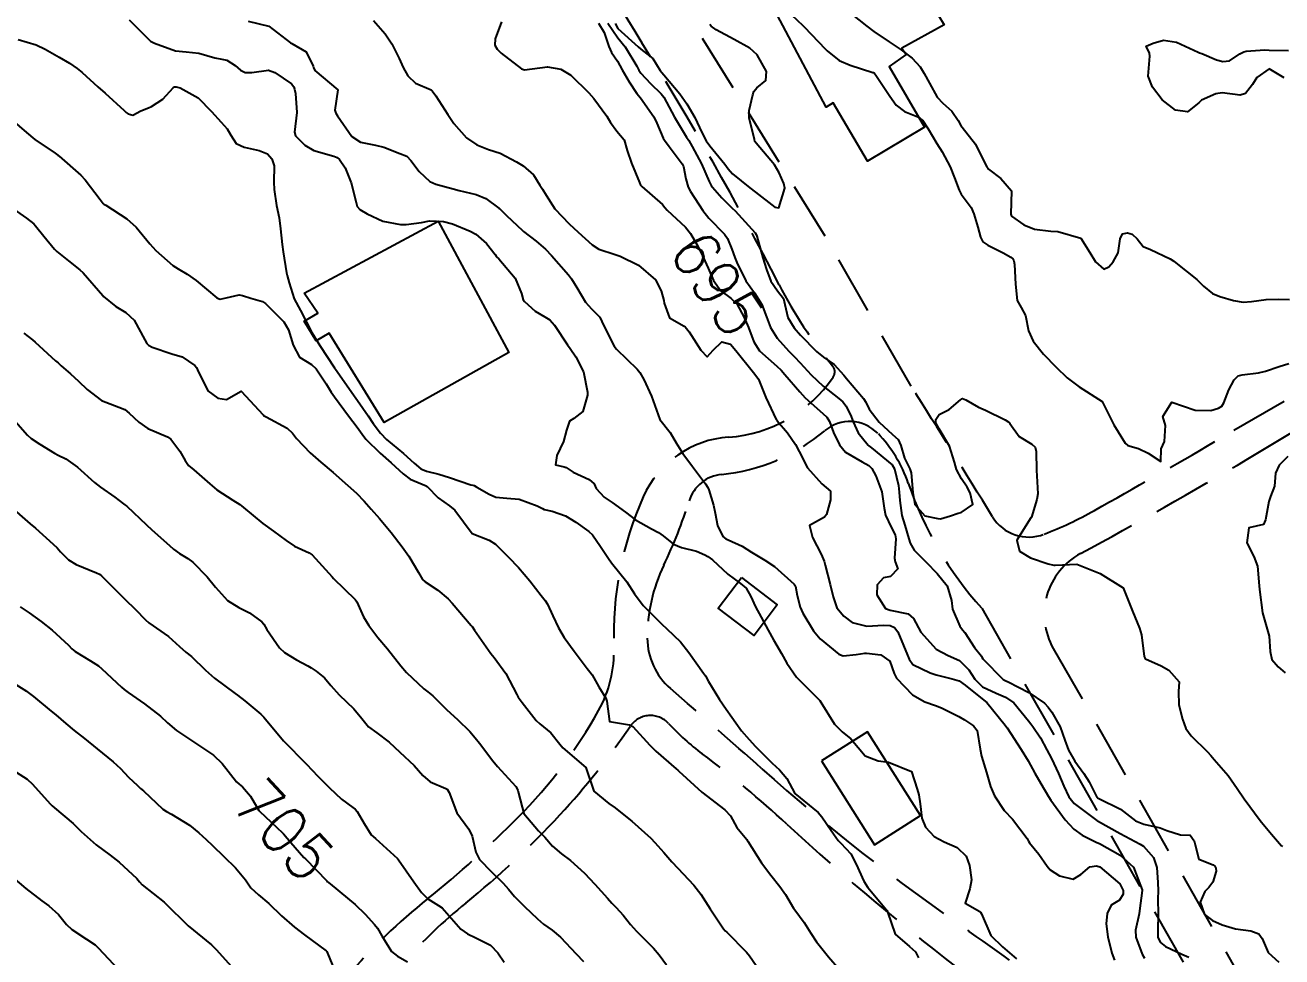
# Model space of a CAD drawing. Header units: metres. Extents: x 298520 to 308411, y 7433745 to 7450750.
# Drawn here: x 301546.9 to 301654.9, y 7442769.8 to 7442849.9 of the extents above; entities that cross this region are included whole.
import ezdxf
from ezdxf.enums import TextEntityAlignment as Align

# ---------------------------------------------------------------- set-up
doc = ezdxf.new("R2010")
doc.units = ezdxf.units.M
doc.header["$LTSCALE"] = 10
doc.linetypes.add('DASHED', pattern=[0.75, 0.5, -0.25])
for name, color, linetype in [('Cotas', 45, 'Continuous'), ('Curvas de Nivel 1m', 11, 'Continuous'), ('Curvas de Nivel 5m', 15, 'Continuous'), ('Edificações', 30, 'Continuous'), ('Vias Secundárias', 230, 'DASHED')]:
    doc.layers.add(name, color=color, linetype=linetype)
doc.styles.add('Style-STANDARD', font='STANDARD.shx')

msp = doc.modelspace()

# ---------------------------------------------------------------- linework, layer by layer
at = {"layer": 'Curvas de Nivel 1m', "flags": 128}
for points, elevation in [([(301555.82, 7442850.34), (301557.65, 7442848.53), (301557.8, 7442848.42), (301557.99, 7442848.34), (301559.79, 7442847.7), (301560.7, 7442847.59), (301561.79, 7442847.48), (301563.16, 7442847.09), (301563.78, 7442846.96), (301564.21, 7442846.88), (301564.93, 7442846.44), (301565.38, 7442846.04), (301565.77, 7442845.82), (301566.35, 7442845.84), (301567.77, 7442846.02), (301568.34, 7442845.84), (301569.76, 7442844.86), (301569.95, 7442844.58), (301570.02, 7442844.39), (301570.11, 7442844.02), (301570.23, 7442842.38), (301570.03, 7442840.71), (301570.11, 7442840.38), (301570.91, 7442839.59), (301571.69, 7442839.12), (301573.4, 7442838.63), (301573.68, 7442838.51), (301573.88, 7442838.34), (301574.36, 7442837.64), (301574.89, 7442836.33), (301575.31, 7442834.65), (301575.4, 7442834.32), (301575.63, 7442834.06), (301576.25, 7442833.68), (301577.61, 7442833.06), (301579.12, 7442832.76), (301579.61, 7442832.75), (301580.92, 7442832.94), (301581.62, 7442833.08), (301582.81, 7442833.03), (301583.61, 7442832.82), (301585.12, 7442832.2), (301585.6, 7442831.93), (301586.53, 7442831.12), (301587.25, 7442830.17), (301587.39, 7442829.98), (301587.58, 7442829.8), (301588.97, 7442828.16), (301589.54, 7442826.83), (301589.68, 7442826.3), (301589.77, 7442826.15), (301590.69, 7442825.3), (301591.52, 7442824.84), (301591.96, 7442824.57), (301592.37, 7442824.12), (301593.49, 7442822.43), (301593.7, 7442822.1), (301594.19, 7442821.38), (301594.86, 7442820.09), (301595.19, 7442818.34), (301595.19, 7442818.08), (301594.81, 7442816.7), (301594.03, 7442816.09), (301593.64, 7442815.86), (301593.4, 7442815.1), (301593.14, 7442814.1), (301592.57, 7442812.92), (301592.46, 7442812.11), (301593.18, 7442811.93), (301593.36, 7442811.87), (301593.97, 7442811.48), (301595.35, 7442810.84), (301595.76, 7442810.48), (301595.95, 7442810.07), (301596.62, 7442809.34), (301597.33, 7442808.86), (301598.46, 7442808.04), (301599.31, 7442807.37), (301600.71, 7442806.61), (301601.3, 7442806.3), (301601.7, 7442806), (301602.59, 7442805.29), (301603.28, 7442805.01), (301604.57, 7442804.68), (301605.28, 7442804.38), (301605.55, 7442804.23), (301605.93, 7442803.95), (301607.25, 7442802.7), (301608.36, 7442801.92), (301608.84, 7442801.51), (301609.23, 7442800.8), (301609.65, 7442799.91), (301610.12, 7442799), (301610.72, 7442797.89), (301611.19, 7442797.08), (301611.86, 7442795.88), (301612.34, 7442795.05), (301613.15, 7442793.86), (301615.12, 7442791.91), (301615.17, 7442791.84), (301615.25, 7442791.71), (301616.42, 7442789.83), (301617.1, 7442789.15), (301617.83, 7442788.55), (301618.45, 7442787.8), (301619.07, 7442787.11), (301620.18, 7442786.67), (301621.06, 7442786.54), (301623.05, 7442785.74), (301623.54, 7442784.24), (301623.68, 7442783.74), (301623.78, 7442782.98), (301623.92, 7442781.74), (301624.24, 7442780.98), (301624.99, 7442780.16), (301625.86, 7442779.71), (301626.98, 7442779.23), (301627.74, 7442778.46), (301628.02, 7442777.68), (301628.19, 7442776.44), (301628.05, 7442775.68), (301627.65, 7442774.42), (301628.91, 7442773.72), (301628.99, 7442773.67), (301629.05, 7442773.53), (301629.86, 7442771.66), (301630.87, 7442770.68), (301632.06, 7442769.64)], 698), ([(301566.02, 7442850.23), (301567.81, 7442849.81), (301569.67, 7442848.39), (301569.79, 7442848.32), (301571.01, 7442847.59), (301571.63, 7442846.36), (301571.66, 7442846.25), (301571.77, 7442846.01), (301573.75, 7442844.34), (301573.48, 7442842.59), (301573.58, 7442842.34), (301573.72, 7442842.11), (301574.94, 7442840.33), (301575.7, 7442839.84), (301576.98, 7442839.59), (301577.69, 7442839.4), (301579.08, 7442838.87), (301579.68, 7442838.64), (301580.02, 7442838.26), (301580.74, 7442837.33), (301581.66, 7442836.46), (301582.15, 7442836.24), (301583.65, 7442835.83), (301584.17, 7442835.69), (301585.64, 7442835.33), (301586.45, 7442835), (301587.58, 7442834.17), (301587.63, 7442834.13), (301588.24, 7442833.54), (301589.6, 7442832.24), (301589.71, 7442832.15), (301590.78, 7442831.32), (301591.59, 7442830.64), (301592.11, 7442830.11), (301593.56, 7442828.44), (301593.82, 7442828.1), (301594.28, 7442827.36), (301595.03, 7442826.09), (301595.53, 7442825.52), (301596.26, 7442824.81), (301596.59, 7442824.06), (301597.49, 7442822.31), (301597.7, 7442822.05), (301599.47, 7442820.32), (301599.69, 7442820.03), (301600.03, 7442819.45), (301600.7, 7442818.02), (301601.41, 7442816.01), (301602.3, 7442814.89), (301602.83, 7442813.99), (301603.38, 7442813.09), (301604.23, 7442811.97), (301605.35, 7442810.47), (301605.55, 7442810.16), (301605.64, 7442809.96), (301606.03, 7442808.65), (301606.17, 7442807.95), (301606.37, 7442806.88), (301606.82, 7442805.94), (301607.1, 7442805.74), (301607.29, 7442805.66), (301608.49, 7442805.13), (301609.28, 7442804.6), (301610.44, 7442803.9), (301611.27, 7442803.38), (301612.97, 7442801.86), (301613.07, 7442801.69), (301613.23, 7442800.87), (301613.49, 7442799.86), (301613.71, 7442799.37), (301614.61, 7442797.85), (301615.19, 7442797.15), (301616.8, 7442795.82), (301617.17, 7442795.69), (301618.29, 7442795.8), (301619.04, 7442795.93), (301619.17, 7442795.93), (301620.4, 7442795.78), (301621.17, 7442795.22), (301621.55, 7442794.16), (301621.75, 7442793.76), (301623.13, 7442792.33), (301624.19, 7442791.73), (301625.12, 7442791.41), (301625.63, 7442791.21), (301627.11, 7442790.49), (301627.61, 7442790.19), (301628.38, 7442789.68), (301628.69, 7442789.27), (301628.94, 7442787.67), (301629.07, 7442787.07), (301629.49, 7442785.67), (301629.84, 7442784.46), (301630.17, 7442783.66), (301631.01, 7442782.41), (301631.73, 7442781.64), (301632.99, 7442779.98), (301633.1, 7442779.75), (301633.18, 7442779.63), (301634, 7442778.65), (301634.71, 7442777.6), (301634.96, 7442777.3), (301635.77, 7442776.77), (301636.95, 7442776.5), (301637.61, 7442776.91), (301638.37, 7442777.56), (301638.96, 7442777.63), (301639.24, 7442777.55), (301640.94, 7442776.09), (301641.23, 7442775.53), (301641.23, 7442775.22), (301640.92, 7442774.69), (301640.2, 7442774.26), (301639.86, 7442773.54), (301639.77, 7442772.67), (301639.91, 7442771.54), (301640.26, 7442770.14), (301640.5, 7442769.53)], 697), ([(301576.81, 7442850.3), (301577.81, 7442849.14), (301578.38, 7442848.28), (301579.02, 7442847.04), (301579.37, 7442846.27), (301579.77, 7442845.55), (301580.42, 7442844.92), (301581.75, 7442844.33), (301581.86, 7442844.24), (301582.16, 7442843.83), (301583.2, 7442842.23), (301583.72, 7442841.45), (301584.81, 7442840.21), (301585.69, 7442839.6), (301586.68, 7442839.2), (301587.68, 7442838.9), (301589.11, 7442838.16), (301589.67, 7442837.8), (301590.55, 7442837.02), (301591.11, 7442836.13), (301591.32, 7442835.79), (301591.64, 7442835.27), (301592.4, 7442834.11), (301593.61, 7442832.81), (301594.41, 7442832.09), (301595.59, 7442831.01), (301596.16, 7442830.64), (301597.58, 7442830.19), (301598.01, 7442830.05), (301599.57, 7442829.28), (301601.03, 7442828.02), (301601.54, 7442827.07), (301601.76, 7442826.23), (301601.79, 7442826.01), (301602.26, 7442824.74), (301603.51, 7442824.02), (301603.6, 7442823.98), (301603.94, 7442823.54), (301604.95, 7442821.97), (301605.48, 7442821.39), (301606, 7442821.95), (301606.75, 7442822.69), (301607.49, 7442822.47), (301607.94, 7442821.93), (301609.46, 7442820.04), (301609.58, 7442819.91), (301609.89, 7442819.48), (301610.52, 7442817.9), (301611.41, 7442816), (301611.46, 7442815.94), (301611.49, 7442815.89), (301612.39, 7442814.86), (301613.08, 7442813.86), (301613.38, 7442813.26), (301614.11, 7442811.85), (301615.35, 7442810.48), (301616.07, 7442809.83), (301616.07, 7442809.1), (301615.74, 7442807.84), (301615.56, 7442807.6), (301615.32, 7442807.46), (301614.27, 7442806.89), (301614.53, 7442805.85), (301615.28, 7442804.42), (301615.53, 7442803.84), (301615.63, 7442803.47), (301616.05, 7442801.83), (301616.31, 7442800.75), (301616.64, 7442799.83), (301617.22, 7442799.09), (301617.96, 7442798.56), (301619.21, 7442798.25), (301620.64, 7442798.34), (301621.21, 7442798.29), (301621.58, 7442798.14), (301621.88, 7442797.76), (301622.36, 7442796.58), (301622.7, 7442795.75), (301622.84, 7442795.41), (301623.17, 7442794.96), (301624.66, 7442794.22), (301625.16, 7442794.06), (301626.53, 7442793.71), (301627.15, 7442793.53), (301627.67, 7442793.17), (301629.13, 7442792), (301629.52, 7442791.67), (301631.1, 7442789.72), (301631.15, 7442789.65), (301631.26, 7442789.49), (301632.47, 7442787.64), (301633.07, 7442786.66), (301633.65, 7442785.62), (301634.15, 7442784.71), (301634.82, 7442783.6), (301635.03, 7442783.29), (301636.24, 7442781.59), (301636.99, 7442780.78), (301637.71, 7442780.29), (301638.98, 7442779.66), (301639.2, 7442779.55), (301640.97, 7442778.55), (301642.12, 7442777.52), (301642.86, 7442775.59), (301642.86, 7442775.51), (301642.65, 7442773.78), (301642.6, 7442773.51), (301642.3, 7442772.11), (301642.33, 7442771.52), (301642.87, 7442770.04), (301643.08, 7442769.72)], 696), ([(301612.73, 7442850.78), (301613.71, 7442849.86), (301613.82, 7442849.76), (301615.64, 7442847.84), (301615.79, 7442847.69), (301616.83, 7442846.87), (301617.78, 7442846.45), (301619.72, 7442845.84), (301619.77, 7442845.83), (301619.85, 7442845.79), (301620.05, 7442845.51), (301621.19, 7442843.78), (301621.74, 7442843.03), (301622.44, 7442842.47), (301623.73, 7442841.97), (301624, 7442841.74), (301624.47, 7442840.98), (301625.21, 7442839.72), (301625.69, 7442839), (301626.37, 7442837.71), (301626.74, 7442836.78), (301627.15, 7442835.7), (301627.31, 7442835.36), (301627.65, 7442834.9), (301628.16, 7442834.21), (301628.41, 7442833.68), (301628.76, 7442832.53), (301628.98, 7442831.68), (301629.19, 7442831.26), (301629.6, 7442830.99), (301630.91, 7442830.34), (301631.59, 7442829.96), (301631.76, 7442829.82), (301631.84, 7442829.65), (301631.89, 7442829.33), (301631.98, 7442827.64), (301632.14, 7442826.24), (301632.46, 7442825.64), (301632.85, 7442824.95), (301633.09, 7442823.63), (301633.5, 7442822.73), (301634.4, 7442821.61), (301635.47, 7442820.49), (301636.42, 7442819.59), (301637.45, 7442818.82), (301639.43, 7442817.55), (301640.45, 7442815.54), (301641.4, 7442813.97), (301641.64, 7442813.77), (301642.55, 7442813.51), (301643.39, 7442813.11), (301644.47, 7442812.4), (301644.51, 7442813.49), (301644.79, 7442814.1), (301644.87, 7442815.49), (301644.65, 7442816.25), (301645.43, 7442817.48), (301647.43, 7442816.8), (301648.77, 7442816.78), (301649.43, 7442816.97), (301649.71, 7442817.14), (301649.9, 7442817.43), (301650.33, 7442818.54), (301650.78, 7442819.42), (301651.12, 7442819.76), (301651.47, 7442819.85), (301652.86, 7442820), (301653.47, 7442820.15), (301654.66, 7442820.56), (301655.48, 7442820.81)], 692), ([(301617.83, 7442850.9), (301619.2, 7442849.8), (301619.82, 7442849.34), (301621.13, 7442848.45), (301621.8, 7442847.99), (301622.16, 7442847.76), (301623.11, 7442847.07), (301623.78, 7442846.31), (301624.14, 7442845.74), (301624.58, 7442844.91), (301625.26, 7442843.72), (301625.74, 7442843.19), (301626.52, 7442842.5), (301627.05, 7442841.7), (301627.3, 7442841.28), (301627.71, 7442840.73), (301628.56, 7442839.68), (301629.42, 7442837.93), (301629.56, 7442837.67), (301629.6, 7442837.6), (301629.67, 7442837.53), (301630.72, 7442836.71), (301631.65, 7442835.65), (301631.59, 7442833.65), (301631.63, 7442833.49), (301632.71, 7442832.73), (301633.61, 7442832.36), (301635.02, 7442832.2), (301635.61, 7442832.16), (301637.6, 7442831.58), (301638.37, 7442830.35), (301638.86, 7442829.56), (301639.57, 7442828.92), (301640, 7442829.12), (301640.39, 7442829.54), (301640.8, 7442830.33), (301640.99, 7442831.54), (301641.19, 7442831.95), (301641.61, 7442832.04), (301642.01, 7442831.93), (301642.44, 7442831.52), (301642.95, 7442830.86), (301643.59, 7442830.6), (301645.27, 7442829.8), (301645.58, 7442829.6), (301645.76, 7442829.48), (301647.56, 7442828.03), (301648.13, 7442827.45), (301648.93, 7442826.82), (301649.54, 7442826.58), (301650.73, 7442826.23), (301651.54, 7442826.09), (301652.28, 7442826.14), (301653.54, 7442826.32), (301654.57, 7442826.35), (301655.54, 7442826.32)], 691), ([(301596.14, 7442850.08), (301596.63, 7442849.25), (301597.02, 7442848.06), (301597.27, 7442847.54), (301597.78, 7442846.79), (301598.18, 7442846.05), (301598.78, 7442845.02), (301599.45, 7442844.03), (301599.75, 7442843.65), (301600.91, 7442842.01), (301601.17, 7442841.46), (301601.7, 7442840.18), (301601.81, 7442840), (301602.23, 7442839.46), (301603.34, 7442837.98), (301603.44, 7442837.76), (301603.66, 7442836.68), (301603.85, 7442835.98), (301604.04, 7442835.59), (301605.1, 7442833.97), (301605.62, 7442833.32), (301606.97, 7442831.94), (301607.23, 7442831.56), (301607.59, 7442830.64), (301607.85, 7442829.93), (301608.02, 7442829.49), (301608.81, 7442827.92), (301609.54, 7442826.9), (301610.19, 7442825.9), (301610.59, 7442824.83), (301610.94, 7442823.9), (301611.5, 7442823), (301612.49, 7442821.87), (301612.99, 7442821.38), (301613.47, 7442820.88), (301614.43, 7442819.85), (301615.45, 7442818.87), (301616.81, 7442817.82), (301617.15, 7442817.53), (301617.43, 7442817.14), (301617.86, 7442816.26), (301618.04, 7442815.81), (301618.45, 7442814.85), (301619.32, 7442813.79), (301619.39, 7442813.73), (301619.61, 7442813.57), (301621.37, 7442812.11), (301621.58, 7442811.77), (301621.92, 7442810.33), (301621.99, 7442809.76), (301622.04, 7442809.05), (301622.21, 7442807.76), (301622.46, 7442806.91), (301622.81, 7442805.75), (301622.92, 7442805.37), (301623.28, 7442804.78), (301624.3, 7442803.73), (301625.26, 7442802.78), (301626.11, 7442801.71), (301626.48, 7442800.46), (301626.58, 7442799.71), (301627.21, 7442798.23), (301627.43, 7442797.92), (301627.62, 7442797.69), (301628.46, 7442796.4), (301629.05, 7442795.67), (301629.09, 7442795.59), (301629.17, 7442795.42), (301630.92, 7442793.65), (301631.15, 7442793.54), (301631.34, 7442793.46), (301633.14, 7442792.55), (301634.48, 7442791.61), (301634.8, 7442791.29), (301635.12, 7442790.86), (301635.82, 7442789.59), (301636.23, 7442788.45), (301636.55, 7442787.59), (301637.07, 7442786.64), (301637.86, 7442785.57), (301638.33, 7442784.85), (301638.98, 7442783.55), (301639.03, 7442783.49), (301639.15, 7442783.43), (301641.02, 7442782.52), (301642.29, 7442781.52), (301643, 7442781.21), (301644.42, 7442780.91), (301644.99, 7442780.68), (301646.16, 7442780.3), (301646.99, 7442780.27), (301647.34, 7442779.8), (301647.43, 7442779.45), (301647.75, 7442778.22), (301648.97, 7442777.74), (301649.13, 7442777.6), (301649.2, 7442777.44), (301649.23, 7442777.17), (301648.94, 7442776.24), (301648.59, 7442775.79), (301648.25, 7442775.45), (301647.86, 7442774.52), (301648.22, 7442773.45), (301648.91, 7442772.94), (301649.75, 7442772.58), (301650.9, 7442772.24), (301652.22, 7442772.07), (301652.89, 7442771.8), (301653.18, 7442771.39), (301653.69, 7442770.2), (301654.61, 7442769.36)], 694), ([(301596.95, 7442850.06), (301597.8, 7442848.8), (301598.44, 7442848.04), (301599.43, 7442846.38), (301599.61, 7442846.03), (301599.77, 7442845.78), (301600.62, 7442844.88), (301601.54, 7442844), (301601.75, 7442843.72), (301602.69, 7442841.99), (301603.71, 7442840.28), (301603.9, 7442839.98), (301604.2, 7442839.47), (301605, 7442837.97), (301605.66, 7442836.46), (301605.82, 7442836.12), (301605.94, 7442835.96), (301606.75, 7442835.05), (301607.64, 7442834.18), (301607.9, 7442833.93), (301609.61, 7442832.06), (301609.69, 7442831.91), (301609.75, 7442831.76), (301610.28, 7442829.9), (301610.57, 7442828.9), (301610.96, 7442827.9), (301611.54, 7442827.07), (301612.05, 7442826.4), (301612.17, 7442825.88), (301612.42, 7442824.77), (301612.96, 7442823.87), (301613.5, 7442823.26), (301614.89, 7442821.85), (301615.48, 7442821.37), (301616.39, 7442820.74), (301617.23, 7442819.81), (301617.46, 7442819.53), (301618.92, 7442817.8), (301619.11, 7442817.48), (301619.42, 7442816.9), (301620.27, 7442815.78), (301621.4, 7442814.71), (301621.91, 7442814.27), (301622.13, 7442813.76), (301622.45, 7442812.68), (301622.91, 7442811.75), (301623.02, 7442811.41), (301623.17, 7442809.74), (301623.33, 7442808.69), (301624.2, 7442807.73), (301625.31, 7442807.48), (301625.55, 7442807.47), (301626.39, 7442807.71), (301627.06, 7442807.96), (301627.32, 7442808.01), (301628.31, 7442808.7), (301628.09, 7442809.69), (301627.84, 7442810.19), (301627.35, 7442810.91), (301626.91, 7442811.7), (301626.75, 7442812.33), (301626.31, 7442813.71), (301625.41, 7442815.21), (301625.14, 7442815.72), (301625.14, 7442816), (301625.42, 7442816.44), (301626.28, 7442816.86), (301627.26, 7442817.7), (301627.35, 7442817.79), (301627.43, 7442817.82), (301627.71, 7442817.7), (301628.8, 7442817.06), (301629.42, 7442816.81), (301631.09, 7442815.98), (301631.41, 7442815.76), (301631.47, 7442815.71), (301631.51, 7442815.65), (301632.31, 7442814.55), (301633.4, 7442813.89), (301633.68, 7442813.62), (301633.75, 7442813.25), (301633.78, 7442811.62), (301633.82, 7442811.15), (301633.91, 7442809.61), (301633.82, 7442809.13), (301633.37, 7442807.62), (301633.35, 7442807.58), (301633.31, 7442807.54), (301632.09, 7442805.64), (301632.34, 7442804.69), (301633.28, 7442804.1), (301634.79, 7442803.6), (301635.27, 7442803.49), (301635.4, 7442803.47), (301637.27, 7442803.58), (301639.26, 7442802.76), (301641.24, 7442801.53), (301642.04, 7442799.52), (301642.64, 7442798.08), (301642.8, 7442797.51), (301643.04, 7442795.64), (301643.09, 7442795.51), (301643.17, 7442795.44), (301644.5, 7442794.82), (301645.16, 7442794.45), (301646.05, 7442793.47), (301645.98, 7442792.63), (301646.02, 7442791.47), (301646.34, 7442790.24), (301646.62, 7442789.46), (301647.09, 7442788.82), (301648.49, 7442787.44), (301648.76, 7442787.13), (301649.07, 7442786.78), (301650.25, 7442785.42), (301651.04, 7442784.29), (301651.64, 7442783.4), (301653.01, 7442781.55), (301653.12, 7442781.39), (301653.98, 7442780.36), (301654.85, 7442779.36), (301654.92, 7442779.29)], 693), ([(301597.57, 7442850.05), (301597.82, 7442849.62), (301599.54, 7442848.03), (301599.79, 7442847.83), (301600.8, 7442847.03), (301601.45, 7442846), (301601.58, 7442845.82), (301601.77, 7442845.62), (301603.14, 7442843.99), (301603.74, 7442843.12), (301604.42, 7442841.97), (301605.02, 7442840.66), (301605.39, 7442839.96), (301605.7, 7442839.52), (301606.99, 7442837.94), (301607.28, 7442837.55), (301607.66, 7442837.11), (301609.16, 7442835.91), (301609.65, 7442835.54), (301611.29, 7442834.24), (301611.64, 7442834.2), (301612.17, 7442835.88), (301612.07, 7442836.3), (301611.67, 7442837.19), (301611.27, 7442837.89), (301609.7, 7442839.74), (301609.59, 7442839.91), (301609.55, 7442840.07), (301609.1, 7442841.92), (301609.09, 7442842.56), (301609.41, 7442843.91), (301609.49, 7442844.18), (301609.76, 7442844.52), (301610.53, 7442845.14), (301610.58, 7442845.9), (301609.79, 7442847.35), (301609.16, 7442847.92), (301607.8, 7442848.67), (301606.27, 7442849.49), (301605.82, 7442849.8), (301605.71, 7442849.96)], 692), ([(301546.26, 7442848.67), (301547.8, 7442848.21), (301548.6, 7442847.83), (301549.78, 7442847.14), (301550.68, 7442846.62), (301551.34, 7442846.18), (301551.77, 7442845.83), (301553.12, 7442844.59), (301553.74, 7442844.05), (301555.37, 7442842.56), (301555.56, 7442842.39), (301555.72, 7442842.27), (301556.11, 7442842.15), (301556.82, 7442842.54), (301557.46, 7442842.8), (301557.73, 7442842.9), (301558.71, 7442843.54), (301559.6, 7442844.51), (301559.69, 7442844.58), (301559.75, 7442844.6), (301559.84, 7442844.6), (301560.19, 7442844.5), (301561.74, 7442843.65), (301562.88, 7442842.47), (301563.71, 7442841.55), (301564.24, 7442840.98), (301564.54, 7442840.45), (301564.99, 7442839.73), (301565.69, 7442839.41), (301566.99, 7442839.11), (301567.69, 7442838.83), (301568.08, 7442838.41), (301568.27, 7442837.81), (301568.25, 7442836.4), (301568.27, 7442835.78), (301568.48, 7442834.4), (301568.69, 7442833.33), (301568.81, 7442832.4), (301568.95, 7442831.04), (301569.05, 7442830.4), (301569.34, 7442828.62), (301569.4, 7442828.39), (301569.55, 7442827.76), (301569.98, 7442826.38), (301570.53, 7442825.38), (301571.05, 7442824.37), (301571.5, 7442823.47), (301572.2, 7442822.35), (301573.46, 7442820.44), (301573.53, 7442820.34), (301573.68, 7442820.12), (301574.93, 7442818.33), (301575.43, 7442817.64), (301576.36, 7442816.31), (301576.78, 7442815.67), (301577.4, 7442814.82), (301577.93, 7442814.28), (301579.38, 7442813.09), (301580.31, 7442812.26), (301580.88, 7442811.77), (301581.36, 7442811.56), (301582.42, 7442811.3), (301583.35, 7442811.02), (301585.16, 7442810.39), (301585.34, 7442810.35), (301585.46, 7442810.32), (301585.69, 7442810.19), (301586.74, 7442809.58), (301587.33, 7442809.34), (301588.26, 7442809.24), (301589.33, 7442809.17), (301590.87, 7442808.59), (301591.33, 7442808.34), (301591.48, 7442808.28), (301592.15, 7442808.12), (301593.32, 7442807.72), (301594.21, 7442807.19), (301595.3, 7442806.39), (301595.62, 7442806.08), (301596.31, 7442805.09), (301596.99, 7442804.05), (301597.27, 7442803.69), (301598.57, 7442802.04), (301599.23, 7442801.03), (301599.99, 7442800.02), (301601.21, 7442798.79), (301601.6, 7442798.4), (301602.03, 7442798), (301603.19, 7442796.89), (301603.92, 7442795.97), (301605.16, 7442794.21), (301605.33, 7442793.96), (301605.61, 7442793.49), (301606.54, 7442791.95), (301607.11, 7442791.1), (301607.61, 7442790.43), (301607.94, 7442789.93), (301608.43, 7442789.25), (301609.09, 7442788.51), (301609.64, 7442787.9), (301611.06, 7442786.48), (301611.71, 7442785.88), (301612.32, 7442785.14), (301613.03, 7442783.86), (301615.01, 7442782.23), (301615.35, 7442781.84), (301616.14, 7442780.68), (301616.75, 7442779.82), (301616.98, 7442779.58), (301617.83, 7442778.67), (301618.28, 7442777.8), (301618.94, 7442776.33), (301619.3, 7442775.79), (301620.91, 7442773.85), (301620.97, 7442773.77), (301620.99, 7442773.69), (301621.63, 7442771.76), (301622.87, 7442770.7), (301623.39, 7442770.26), (301623.66, 7442769.74)], 699), ([(301655.07, 7442845.37), (301653.78, 7442846.13), (301652.74, 7442845.4), (301652.36, 7442844.8), (301651.75, 7442844.03), (301651.28, 7442843.88), (301649.75, 7442844.08), (301649.19, 7442844), (301647.98, 7442843.46), (301647.74, 7442843.23), (301646.76, 7442842.44), (301645.73, 7442842.58), (301644.6, 7442843.49), (301643.76, 7442844.57), (301643.4, 7442845.51), (301643.52, 7442847.24), (301643.51, 7442847.5), (301643.22, 7442848.1), (301643.81, 7442848.35), (301644.7, 7442848.6), (301645.81, 7442848.42), (301647.69, 7442847.57), (301647.79, 7442847.53), (301648.01, 7442847.46), (301649.27, 7442846.92), (301649.79, 7442846.78), (301650.38, 7442846.83), (301651.27, 7442847.42), (301651.6, 7442847.61), (301651.8, 7442847.67), (301653.42, 7442847.76), (301653.8, 7442847.75), (301655.45, 7442847.71)], 691), ([(301545.63, 7442834.26), (301546.97, 7442833.3), (301547.61, 7442832.81), (301547.76, 7442832.65), (301548.47, 7442831.77), (301549.39, 7442830.63), (301549.58, 7442830.45), (301550.6, 7442829.64), (301551.57, 7442828.88), (301551.86, 7442828.6), (301553.53, 7442826.65), (301553.6, 7442826.58), (301554.67, 7442825.71), (301555.52, 7442825.19), (301556.23, 7442824.54), (301557.16, 7442822.86), (301557.33, 7442822.53), (301557.48, 7442822.38), (301557.79, 7442822.22), (301559.47, 7442821.64), (301560.35, 7442821.38), (301561.46, 7442820.65), (301561.58, 7442820.48), (301561.67, 7442820.27), (301562.57, 7442818.47), (301563.43, 7442817.83), (301564.16, 7442817.73), (301565.44, 7442818.44), (301567.31, 7442816.41), (301567.36, 7442816.36), (301567.41, 7442816.32), (301567.59, 7442816.23), (301569.4, 7442815.26), (301569.84, 7442814.82), (301570.18, 7442814.38), (301571.37, 7442813.13), (301572.29, 7442812.35), (301573.35, 7442811.45), (301574.61, 7442810.33), (301575.34, 7442809.66), (301576, 7442808.98), (301576.6, 7442808.3), (301577.31, 7442807.5), (301578.32, 7442806.28), (301579.28, 7442805.06), (301579.85, 7442804.26), (301580.67, 7442802.84), (301581.03, 7442802.25), (301581.24, 7442802.05), (301582.33, 7442801.33), (301583.23, 7442800.59), (301583.58, 7442800.22), (301585.2, 7442798.3), (301585.25, 7442798.24), (301585.28, 7442798.2), (301585.48, 7442797.91), (301586.68, 7442796.18), (301586.88, 7442795.89), (301587.17, 7442795.54), (301588.19, 7442794.16), (301589.13, 7442792.38), (301589.25, 7442792.15), (301589.59, 7442791.67), (301590.8, 7442790.13), (301591.1, 7442789.86), (301592.05, 7442789.07), (301592.83, 7442788.1), (301593.08, 7442787.78), (301595.05, 7442786.08), (301595.74, 7442784.07), (301597.02, 7442783), (301597.59, 7442782.62), (301598.33, 7442782.04), (301599, 7442781.47), (301600.64, 7442780.01), (301600.98, 7442779.66), (301601.75, 7442778.78), (301602.45, 7442777.99), (301602.95, 7442777.44), (301604.33, 7442775.97), (301604.93, 7442775.21), (301605.75, 7442773.95), (301606.9, 7442772.24), (301607.03, 7442772.07), (301607.16, 7442771.94), (301608.87, 7442770.21), (301609.11, 7442769.91), (301609.69, 7442769.07)], 701), ([(301546.75, 7442823.41), (301547.49, 7442822.85), (301547.72, 7442822.65), (301549.47, 7442821.04), (301549.69, 7442820.86), (301549.97, 7442820.62), (301550.76, 7442819.92), (301551.45, 7442819.31), (301552.2, 7442818.59), (301553.43, 7442817.65), (301554.93, 7442817.06), (301555.42, 7442816.85), (301555.82, 7442816.55), (301556.63, 7442815.76), (301557.4, 7442815.22), (301559.11, 7442814.51), (301559.39, 7442814.32), (301560.15, 7442813.27), (301560.61, 7442812.49), (301560.92, 7442812.05), (301561.35, 7442811.67), (301562.74, 7442810.47), (301563.34, 7442809.95), (301564.71, 7442809.07), (301565.33, 7442808.69), (301565.47, 7442808.58), (301565.64, 7442808.44), (301567.3, 7442807.06), (301568.22, 7442806.4), (301569.29, 7442805.61), (301570.03, 7442805.13), (301571.27, 7442804.55), (301571.54, 7442804.36), (301573.24, 7442802.47), (301573.36, 7442802.34), (301575.22, 7442800.52), (301575.32, 7442800.41), (301575.37, 7442800.32), (301575.95, 7442799.05), (301576.41, 7442798.3), (301577.19, 7442797.28), (301578.01, 7442796.28), (301579.16, 7442794.82), (301579.64, 7442794.27), (301581.14, 7442792.85), (301581.48, 7442792.59), (301581.9, 7442792.24), (301583.12, 7442791.05), (301584.03, 7442790.21), (301585.09, 7442789.18), (301585.55, 7442788.65), (301585.92, 7442788.19), (301587.06, 7442786.66), (301587.47, 7442786.17), (301589.04, 7442784.47), (301589.22, 7442784.15), (301589.28, 7442783.9), (301589.73, 7442782.14), (301590.99, 7442780.65), (301591.52, 7442780.12), (301592.2, 7442779.33), (301592.97, 7442778.66), (301593.73, 7442778.09), (301594.95, 7442777.02), (301595.84, 7442776.07), (301596.92, 7442774.85), (301597.29, 7442774.43), (301597.65, 7442774.05), (301598.25, 7442773.39), (301598.9, 7442772.59), (301599.41, 7442772.02), (301600.87, 7442770.58), (301601.35, 7442770), (301601.98, 7442769.12)], 702), ([(301545.41, 7442816.56), (301547.07, 7442814.65), (301547.39, 7442814.38), (301548.14, 7442813.89), (301549.38, 7442813.12), (301549.7, 7442812.95), (301550.37, 7442812.61), (301551.36, 7442811.9), (301552.83, 7442810.59), (301553.34, 7442810.19), (301554.56, 7442809.34), (301555.32, 7442808.75), (301555.44, 7442808.67), (301555.6, 7442808.56), (301557.3, 7442806.95), (301557.75, 7442806.53), (301559.28, 7442805.16), (301559.63, 7442804.86), (301560.12, 7442804.5), (301560.84, 7442804.06), (301561.27, 7442803.74), (301562.52, 7442802.47), (301563.24, 7442801.58), (301564.25, 7442800.45), (301565.22, 7442799.84), (301566.16, 7442799.38), (301567.2, 7442798.6), (301567.37, 7442798.41), (301567.65, 7442797.95), (301568.73, 7442796.39), (301569.17, 7442795.99), (301570.19, 7442795.35), (301571.16, 7442794.83), (301571.45, 7442794.66), (301571.87, 7442794.36), (301572.59, 7442793.79), (301573.14, 7442793.15), (301573.86, 7442792.33), (301575.12, 7442791.14), (301575.8, 7442790.31), (301576.38, 7442789.58), (301577.09, 7442789.07), (301578.14, 7442788.28), (301579.07, 7442787.4), (301580.3, 7442786.26), (301581.04, 7442785.42), (301581.67, 7442784.87), (301583.03, 7442784.3), (301583.15, 7442784.22), (301583.31, 7442783.94), (301583.97, 7442782.21), (301584.99, 7442780.8), (301585.28, 7442780.2), (301585.6, 7442778.82), (301585.93, 7442778.19), (301586.95, 7442777.12), (301587.94, 7442776.16), (301588.4, 7442775.63), (301588.92, 7442775), (301589.79, 7442774.14), (301590.9, 7442773.09), (301591.41, 7442772.64), (301592.15, 7442772.11), (301592.88, 7442771.51), (301594.23, 7442770.09), (301594.86, 7442769.43)], 703), ([(301655.38, 7442812.81), (301654.66, 7442812.09), (301654.32, 7442811.38), (301654.24, 7442810.27), (301653.91, 7442809.38), (301653.76, 7442808.96), (301653.47, 7442807.39), (301653.31, 7442806.99), (301652.03, 7442806.68), (301651.86, 7442805.4), (301652.46, 7442804.22), (301652.79, 7442803.39), (301652.94, 7442801.7), (301652.96, 7442801.39), (301653.22, 7442799.39), (301653.79, 7442797.38), (301653.87, 7442796.07), (301654.02, 7442795.38), (301654.56, 7442794.76), (301655.16, 7442794.24)], 692), ([(301545.43, 7442808.67), (301547.3, 7442807.04), (301547.75, 7442806.65), (301549.28, 7442805.28), (301549.61, 7442804.96), (301549.9, 7442804.62), (301550.6, 7442803.94), (301551.26, 7442803.53), (301553.01, 7442802.83), (301553.25, 7442802.71), (301553.42, 7442802.58), (301555.23, 7442800.75), (301555.42, 7442800.56), (301556.36, 7442799.68), (301557.21, 7442798.79), (301557.51, 7442798.53), (301559.19, 7442797.35), (301560.12, 7442796.5), (301560.69, 7442796.01), (301561.16, 7442795.63), (301562.38, 7442794.47), (301563.15, 7442793.76), (301564.93, 7442792.44), (301565.13, 7442792.3), (301565.74, 7442791.82), (301567.11, 7442790.68), (301567.38, 7442790.41), (301569.08, 7442788.39), (301571.05, 7442786.37), (301572.03, 7442785.34), (301573.03, 7442784.34), (301574.05, 7442783.36), (301575.02, 7442782.67), (301575.22, 7442782.52), (301575.41, 7442782.31), (301576.01, 7442781.29), (301576.6, 7442780.3), (301576.82, 7442780.13), (301576.98, 7442780), (301578.87, 7442778.27), (301578.96, 7442778.16), (301580.26, 7442776.26), (301580.92, 7442775.34), (301581.48, 7442774.8), (301582.39, 7442774.23), (301582.71, 7442774.02), (301582.91, 7442773.81), (301584.31, 7442772.21), (301584.89, 7442771.8), (301585.61, 7442771.46), (301586.87, 7442770.81), (301587.5, 7442770.17), (301588.04, 7442769.35)], 704), ([(301545.84, 7442793.37), (301546.97, 7442792.65), (301547.13, 7442792.55), (301547.58, 7442792.19), (301549.11, 7442790.94), (301549.49, 7442790.62), (301550.35, 7442789.87), (301551.09, 7442789.26), (301551.97, 7442788.59), (301553.07, 7442787.71), (301554.43, 7442786.57), (301555.05, 7442786.01), (301555.76, 7442785.27), (301556.51, 7442784.54), (301556.79, 7442784.3), (301557.03, 7442784.08), (301558.71, 7442782.51), (301559.01, 7442782.31), (301559.44, 7442782.07), (301560.99, 7442781.13), (301561.79, 7442780.48), (301562.41, 7442779.9), (301562.97, 7442779.38), (301563.95, 7442778.45), (301564.95, 7442777.47), (301565.81, 7442776.43), (301566.26, 7442775.75), (301566.92, 7442775.14), (301567.81, 7442774.4), (301568.9, 7442773.35), (301570.03, 7442772.38), (301570.88, 7442771.71), (301572.74, 7442770.34), (301572.8, 7442770.28), (301572.86, 7442770.13), (301573.61, 7442768.33)], 706), ([(301546.08, 7442785.7), (301547.04, 7442785.09), (301547.49, 7442784.65), (301549.02, 7442782.98), (301549.19, 7442782.8), (301549.4, 7442782.62), (301550.99, 7442781.27), (301551.69, 7442780.59), (301552.97, 7442779.46), (301554.17, 7442778.57), (301554.95, 7442777.96), (301556.47, 7442776.54), (301556.68, 7442776.28), (301556.93, 7442776.02), (301558.82, 7442774.51), (301558.91, 7442774.42), (301560.89, 7442772.49), (301562.87, 7442770.86), (301563.28, 7442770.46), (301564.85, 7442768.7)], 707), ([(301545.79, 7442776.67), (301546.93, 7442775.7), (301548.3, 7442774.64), (301548.91, 7442774.2), (301549.73, 7442773.45), (301550.41, 7442772.61), (301550.89, 7442772.18), (301552.13, 7442771.33), (301552.87, 7442770.84), (301553.17, 7442770.58), (301554.85, 7442768.77)], 708)]:
    msp.add_lwpolyline(points, dxfattribs=dict(at, elevation=elevation))
at = {"layer": 'Curvas de Nivel 5m', "flags": 128}
for points, elevation in [([(301587.82, 7442850.17), (301587.27, 7442848.71), (301587.24, 7442848.18), (301587.43, 7442847.82), (301587.79, 7442847.5), (301589.52, 7442846.15), (301589.77, 7442846.06), (301590.44, 7442846.14), (301591.77, 7442846.32), (301592.9, 7442846.11), (301593.77, 7442845.59), (301595.32, 7442844.08), (301595.75, 7442843.59), (301596.86, 7442842.06), (301597.18, 7442841.52), (301597.71, 7442840.79), (301598.35, 7442840.04), (301598.61, 7442839.12), (301598.99, 7442838.04), (301599.66, 7442836.36), (301599.76, 7442836.13), (301599.86, 7442836.03), (301601.64, 7442834.49), (301601.85, 7442834.23), (301602.04, 7442834), (301603.61, 7442832.53), (301604.05, 7442831.98), (301604.68, 7442830.89), (301605.13, 7442829.96), (301605.57, 7442829.01), (301606.03, 7442827.95), (301606.66, 7442827.06), (301607.54, 7442826.41), (301608.03, 7442825.93), (301608.66, 7442824.78), (301609.04, 7442823.91), (301609.49, 7442822.68), (301609.98, 7442821.9), (301611.47, 7442820.58), (301611.84, 7442820.25), (301612.17, 7442819.88), (301613.44, 7442818.37), (301613.92, 7442817.86), (301615.42, 7442816.52), (301615.77, 7442816.19), (301616, 7442815.83), (301616.35, 7442814.88), (301616.85, 7442813.83), (301617.38, 7442813.19), (301618.8, 7442812.37), (301619.37, 7442812.05), (301619.63, 7442811.79), (301619.99, 7442811.15), (301620.5, 7442809.78), (301620.71, 7442808.39), (301620.82, 7442807.77), (301621.3, 7442806.76), (301621.63, 7442806.1), (301621.69, 7442805.76), (301621.59, 7442804.08), (301621.65, 7442803.76), (301621.86, 7442803.17), (301621.25, 7442802.52), (301620.64, 7442802.39), (301620.09, 7442801.78), (301620.07, 7442800.94), (301620.8, 7442799.77), (301621.22, 7442799.63), (301622.77, 7442799.3), (301623.21, 7442798.89), (301623.85, 7442797.73), (301625.18, 7442796.26), (301626.19, 7442795.71), (301627.17, 7442795.29), (301627.97, 7442794.5), (301628.48, 7442793.68), (301629.14, 7442793.04), (301630.32, 7442792.47), (301631.13, 7442792.14), (301631.84, 7442791.64), (301633.11, 7442790.1), (301633.31, 7442789.84), (301633.48, 7442789.62), (301634.12, 7442788.64), (301634.69, 7442787.61), (301635.07, 7442786.86), (301635.69, 7442785.59), (301636.14, 7442784.49), (301636.56, 7442783.58), (301637.02, 7442782.99), (301638.97, 7442781.55), (301638.99, 7442781.54), (301639.04, 7442781.51), (301640.99, 7442780.43), (301642.71, 7442779.51), (301642.98, 7442779.34), (301643.84, 7442778.37), (301644.12, 7442777.49), (301644.23, 7442776.21), (301644.24, 7442775.49), (301644.23, 7442774.8), (301644.26, 7442773.49), (301644.23, 7442772.16), (301644.23, 7442771.49), (301644.44, 7442771.04), (301644.88, 7442770.72), (301646.27, 7442770.06), (301646.87, 7442769.79)], 695), ([(301545.71, 7442841.75), (301546.98, 7442840.66), (301547.7, 7442840.08), (301549.44, 7442838.88), (301549.68, 7442838.72), (301549.73, 7442838.68), (301549.8, 7442838.63), (301551.66, 7442837.01), (301552.03, 7442836.6), (301553.3, 7442834.92), (301553.56, 7442834.58), (301553.63, 7442834.52), (301553.79, 7442834.42), (301555.61, 7442833.25), (301556.42, 7442832.54), (301557.59, 7442831.09), (301558.09, 7442830.52), (301559.57, 7442829.25), (301560.01, 7442828.95), (301560.79, 7442828.49), (301561.56, 7442827.96), (301563.35, 7442826.46), (301563.53, 7442826.36), (301563.64, 7442826.35), (301564.15, 7442826.45), (301565.27, 7442826.71), (301565.54, 7442826.65), (301566.25, 7442826.43), (301567.26, 7442826.15), (301567.53, 7442825.98), (301569.11, 7442824.39), (301569.5, 7442823.71), (301569.9, 7442822.38), (301570.45, 7442821.35), (301571.47, 7442820.74), (301571.89, 7442820.36), (301572.73, 7442819.06), (301573.16, 7442818.34), (301573.44, 7442817.94), (301574.66, 7442816.33), (301575.4, 7442815.35), (301575.83, 7442814.74), (301576.16, 7442814.31), (301577.38, 7442813.11), (301578.33, 7442812.28), (301579.35, 7442811.32), (301579.96, 7442810.87), (301581.34, 7442810.29), (301581.37, 7442810.28), (301581.43, 7442810.25), (301582.36, 7442809.27), (301583.33, 7442808.58), (301583.79, 7442808.22), (301585.29, 7442806.2), (301586.74, 7442805.64), (301587.28, 7442805.28), (301588.42, 7442804.16), (301589.26, 7442803.27), (301590.25, 7442802.14), (301591.23, 7442800.89), (301591.55, 7442800.45), (301591.76, 7442800.12), (301592.23, 7442799.13), (301592.7, 7442798.11), (301593.19, 7442797.26), (301594.05, 7442796.09), (301595.16, 7442794.61), (301595.4, 7442794.32), (301595.59, 7442794.07), (301596.17, 7442793.04), (301596.77, 7442792.06), (301596.87, 7442791.8), (301597.08, 7442790.06), (301597.1, 7442790.04), (301598.82, 7442789.76), (301599.1, 7442789.61), (301600.56, 7442788.02), (301601.08, 7442787.51), (301602.82, 7442785.98), (301602.95, 7442785.87), (301603.05, 7442785.78), (301605.03, 7442783.96), (301607.01, 7442782.45), (301607.48, 7442781.93), (301608.02, 7442780.95), (301608.89, 7442779.91), (301608.93, 7442779.86), (301608.98, 7442779.77), (301610.16, 7442777.9), (301610.95, 7442776.85), (301611.72, 7442775.88), (301612.23, 7442775.17), (301612.91, 7442774.01), (301613.01, 7442773.86), (301613.81, 7442772.77), (301614.38, 7442771.85), (301614.88, 7442771.12), (301615.92, 7442769.83), (301616.85, 7442768.73)], 700), ([(301546.45, 7442799.89), (301547.21, 7442799.39), (301548.24, 7442798.64), (301549.19, 7442797.9), (301550.59, 7442796.61), (301550.87, 7442796.3), (301551.17, 7442796.06), (301552.48, 7442795.27), (301553.16, 7442794.83), (301553.46, 7442794.58), (301555.14, 7442793.01), (301555.38, 7442792.8), (301555.72, 7442792.55), (301557.12, 7442791.58), (301558.49, 7442790.52), (301559.1, 7442789.94), (301559.86, 7442789.27), (301561.08, 7442788.48), (301563.06, 7442787.14), (301563.8, 7442786.45), (301565.04, 7442784.85), (301565.25, 7442784.65), (301565.54, 7442784.43), (301566.23, 7442783.63), (301566.95, 7442782.41), (301567.01, 7442782.34), (301568, 7442781.4), (301568.98, 7442780.47), (301569.06, 7442780.39), (301569.69, 7442779.66), (301570.83, 7442778.37), (301570.96, 7442778.23), (301572.79, 7442776.34), (301572.86, 7442776.27), (301572.93, 7442776.2), (301573.57, 7442775.69), (301574.92, 7442774.58), (301575.06, 7442774.46), (301575.24, 7442774.32), (301576.08, 7442773.48), (301576.9, 7442772.61), (301577.14, 7442772.29), (301577.53, 7442771.63), (301578.34, 7442770.28), (301578.86, 7442769.87), (301579.73, 7442769.39)], 705)]:
    msp.add_lwpolyline(points, dxfattribs=dict(at, elevation=elevation))
at = {"layer": 'Edificações'}
for points in [[(301611.01, 7442851.54), (301617.75, 7442855.49), (301617.97, 7442855.13), (301621.46, 7442857.18), (301625.86, 7442849.91), (301622.22, 7442847.92), (301622.6, 7442847.36), (301621.13, 7442846.35), (301624.17, 7442841.14), (301619.27, 7442838.2), (301616.3, 7442843.21), (301615.7, 7442842.85), (301611.49, 7442850.79)], [(301570.86, 7442826.87), (301582.36, 7442833.06), (301588.43, 7442821.76), (301577.71, 7442815.74), (301572.99, 7442823.43), (301571.88, 7442822.75), (301570.85, 7442824.44), (301572.01, 7442825.15)], [(301608.44, 7442802.41), (301611.51, 7442800.06), (301609.51, 7442797.43), (301606.43, 7442799.78)], [(301615.32, 7442786.67), (301619.87, 7442779.46), (301623.83, 7442781.97), (301619.27, 7442789.17)]]:
    msp.add_lwpolyline(points, close=True, dxfattribs=at)
at = {"layer": 'Vias Secundárias'}
for points in [[(301465.55, 7442973.32, 0), (301478.59, 7442967.28, -0.011668)], [(301689.08, 7442837.29), (301661.56, 7442821.32), (301649.12, 7442814.1, -0.003234), (301638.76, 7442808.18, -0.035514), (301634.45, 7442806.15, -0.362366), (301630, 7442807.65, 0.002633), (301623.02, 7442818.87), (301615.63, 7442831.76), (301601.81, 7442854.04, -0.045573), (301598.93, 7442859.78, 0.157331), (301595.81, 7442863.6, -0.155245), (301591.74, 7442868.54), (301589.05, 7442873.38), (301574.37, 7442895.13), (301562.45, 7442912.98, 0.068267), (301554.56, 7442921.88, -0.056578), (301543.72, 7442933.55, 0.109618), (301534.68, 7442941.43, -0.036826), (301521.65, 7442949.83, 0.079897), (301517.72, 7442951.91, -0.640058), (301517.08, 7442958, 0.082006), (301523.23, 7442963.18), (301531.83, 7442969.16), (301555.33, 7442985.22)], [(301535.92, 7442763.75, 0.043391), (301552.15, 7442751.11, 0.339132), (301556.06, 7442751.42, 0.018816), (301560.53, 7442755.76, -0.045835), (301569.97, 7442763.97, 0.057689), (301574.54, 7442768.15, -0.044808), (301581.45, 7442774.8, 0.028571), (301589.25, 7442781.82, 0.067487), (301596.15, 7442790.99, 0.137549), (301597.47, 7442796.43, -0.114724), (301599.99, 7442809.36, -0.277151), (301607.33, 7442814.49, 0.230455), (301616.31, 7442819.64, 0.33376), (301616.26, 7442820.62, -0.054772), (301611.67, 7442827.59, 0.021295), (301599.88, 7442848.38, -0.015909), (301590.55, 7442864.42, 0.036086), (301572.44, 7442892.86, -0.020502), (301559.95, 7442911.18, 0.135617)], [(301690.69, 7442835.3, 0.043793), (301670.14, 7442824.06, -0.013435), (301651.94, 7442812.61, -0.009874), (301637.57, 7442804.48, 0.420683), (301635.23, 7442796.33), (301651.7, 7442767.37), (301659.22, 7442754.21), (301661.98, 7442749.55), (301665.69, 7442743.27), (301672.11, 7442733.06), (301682.11, 7442717.01), (301696.57, 7442697.54), (301706.84, 7442683.4), (301727.52, 7442654.3), (301740.86, 7442634.44), (301767.48, 7442596.38, -0.0095), (301784.4, 7442571.16, -0.005665), (301795.82, 7442553, -0.02063), (301818.52, 7442512.26, 0.051622), (301828.62, 7442496.51), (301835.66, 7442484.08), (301850.18, 7442458.32)], [(301637.38, 7442764.93, 0.021485), (301628, 7442772, -0.031212), (301610.17, 7442785.99, 0.00336), (301602.33, 7442792.88, -0.215709), (301600.34, 7442797.2, -0.1146), (301601.75, 7442803.47, 0.03728), (301603.94, 7442809.02, -0.301851), (301606.72, 7442811.28, 0.152713), (301615.59, 7442815.04, -0.394697), (301620.14, 7442814.82, -0.110983), (301622.77, 7442810.52, 0.10212), (301629.09, 7442799.78), (301654.6, 7442754.91)]]:
    msp.add_lwpolyline(points, format="xyb", dxfattribs=at)
msp.add_lwpolyline([(301558.43, 7442749.95), (301557.32, 7442748.97, 0.466781), (301557.36, 7442747.3, -0.072911), (301560.39, 7442744.06, 0.034177), (301565.24, 7442738.01, 0.0074), (301572.97, 7442729.86, 0.016553), (301583, 7442720.25, 0.314313), (301586.43, 7442719.83), (301602.27, 7442732.44), (301622.42, 7442749.52), (301634.86, 7442759.8, 0.491693), (301635.16, 7442761.65, 0.043147), (301627.97, 7442768.13, -0.024588), (301612.33, 7442781.23, 0.026206), (301605.06, 7442787.27, -0.046018), (301602.17, 7442789.88, 0.483206), (301598.86, 7442789.63, -0.037693), (301592.83, 7442782.03, -0.035531), (301584.73, 7442774.43, 0.039793), (301579.38, 7442769.33, -0.033341), (301569.4, 7442759.56, 0.003544), (301564.19, 7442755.03)], format="xyb", close=True, dxfattribs=at)

# ---------------------------------------------------------------- texts
at = {"layer": 'Cotas', "style": 'Style-STANDARD'}
for s, rotation, p in [('695', 304.3815, (301606.34, 7442827.69, 695)), ('705', 312.9112, (301569.11, 7442780.73, 705))]:
    msp.add_text(s, height=4, rotation=rotation, dxfattribs=at).set_placement(p, align=Align.MIDDLE_CENTER)

doc.saveas('drawing.dxf')
